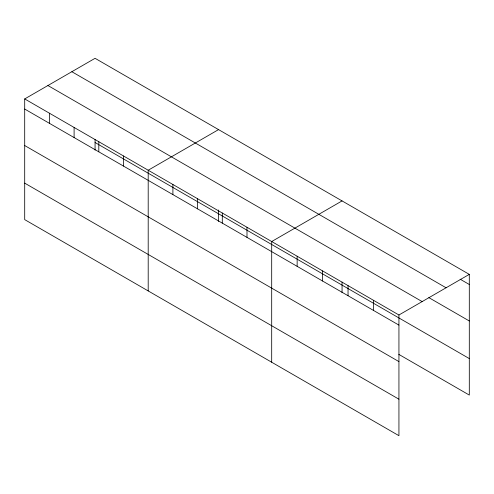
<?xml version="1.0" encoding="UTF-8"?>
<svg xmlns="http://www.w3.org/2000/svg" width="494" height="494" viewBox="0 0 494 494"><rect width="100%" height="100%" fill="white"/><g stroke="black" fill="none" stroke-linecap="round" stroke-linejoin="round"><path stroke-width="0.74" d="M24.7 98.93L398.936 314.993L398.936 435.689L24.7 219.626L24.7 98.93L95.064 58.311L469.3 274.374L469.3 395.07L398.831 354.383M218.564 129.607L148.2 170.232L148.2 290.929M342.058 200.91L271.694 241.535L271.694 362.232M398.936 314.993L469.3 274.374M460.167 279.215L469.3 284.488M71.846 71.716L446.082 287.78M428.841 297.623L469.3 320.976M47.918 85.524L422.154 301.593M95.064 142.513L469.3 358.576M24.7 109.044L398.936 325.108M24.7 145.539L398.936 361.602M24.7 183.138L398.936 399.201M373.489 300.303L373.489 310.417M348.042 285.612L348.042 295.727M342.058 282.043L342.058 292.72M322.594 270.922L322.594 281.03M297.147 256.225L297.147 266.34M246.994 227.277L246.994 237.386M222.3 213.013L222.3 223.127M218.564 209.975L218.564 221.417M197.6 198.755L197.6 208.869M172.9 184.49L172.9 194.605M123.5 155.974L123.5 166.089M98.8 141.71L98.8 151.825M95.064 139.444L95.064 150.114M74.1 127.452L74.1 137.567M49.4 113.194L49.4 123.309"/></g></svg>
